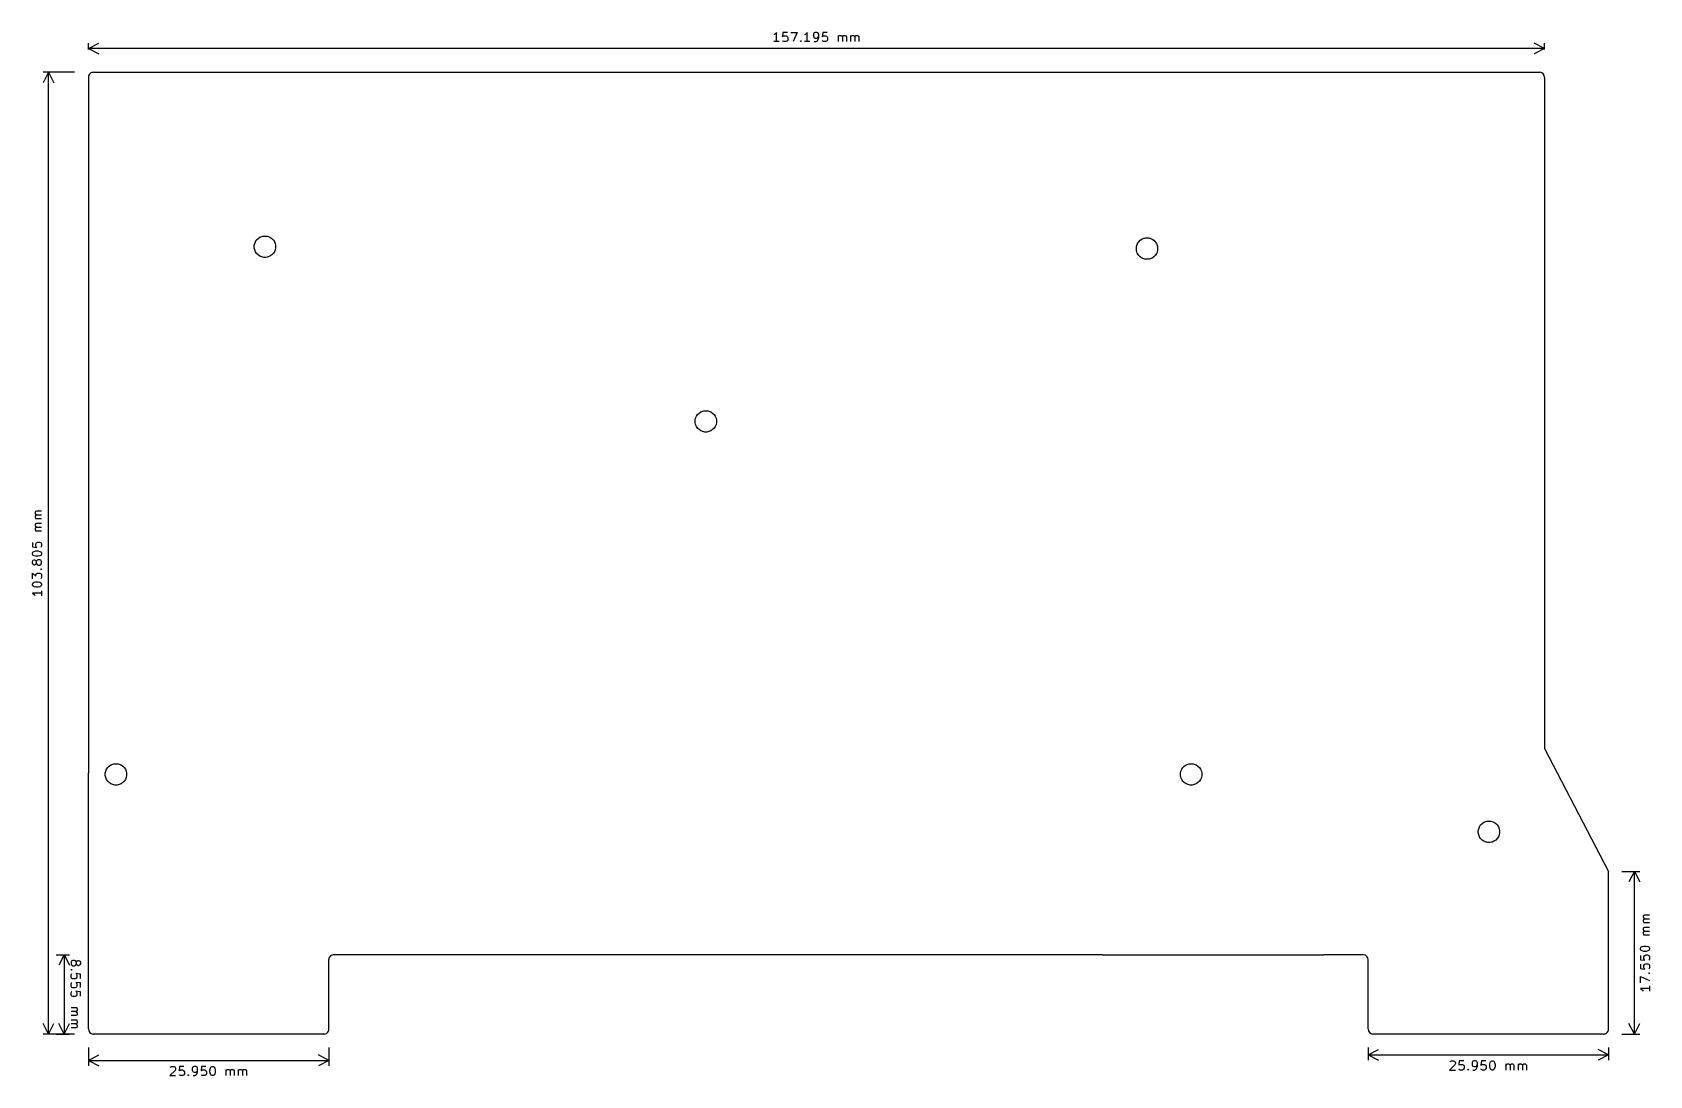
# Model space of a CAD drawing. Extents: x -38 to 136, y -118 to -5.
import ezdxf

# ---------------------------------------------------------------- set-up
doc = ezdxf.new("R2010")
doc.units = 0
doc.layers.add('BLACK', color=7, linetype='CONTINUOUS')

msp = doc.modelspace()

# ---------------------------------------------------------------- linework, layer by layer
at = {"layer": 'BLACK', "linetype": 'CONTINUOUS'}
for p, q in [((-32.19, -7.13), (-32.19, -6.42358)), ((-32.19, -7.01), (-31.0635, -6.42358)), ((41.8837, -5.50048), (41.7885, -5.54809)), ((42.3599, -6.26238), (41.7885, -6.26238)), ((41.9789, -5.40524), (41.8837, -5.50048)), ((42.0742, -5.26238), (41.9789, -5.40524)), ((42.0742, -6.26238), (42.0742, -5.26238)), ((42.7885, -5.26238), (42.7408, -5.73857)), ((42.7408, -5.73857), (42.7885, -5.69095)), ((42.7885, -6.21476), (42.7408, -6.16714)), ((43.2646, -5.26238), (42.7885, -5.26238)), ((42.7885, -5.69095), (42.8837, -5.64333)), ((42.8837, -6.26238), (42.7885, -6.21476)), ((42.8837, -5.64333), (43.1218, -5.64333)), ((43.1218, -6.26238), (42.8837, -6.26238)), ((43.1218, -5.64333), (43.217, -5.69095)), ((43.217, -6.21476), (43.1218, -6.26238)), ((43.217, -5.69095), (43.2646, -5.73857)), ((43.2646, -6.16714), (43.217, -6.21476)), ((43.2646, -5.73857), (43.3123, -5.83381)), ((43.3123, -6.0719), (43.2646, -6.16714)), ((43.3123, -5.83381), (43.3123, -6.0719)), ((43.6456, -5.26238), (44.3123, -5.26238)), ((44.3123, -5.26238), (43.8837, -6.26238)), ((44.6456, -6.21476), (44.6932, -6.16714)), ((44.6932, -6.26238), (44.6456, -6.21476)), ((44.6932, -6.16714), (44.7408, -6.21476)), ((44.6932, -6.16714), (44.6932, -6.26238)), ((44.7408, -6.21476), (44.6932, -6.26238)), ((45.217, -5.50048), (45.1218, -5.54809)), ((45.6932, -6.26238), (45.1218, -6.26238)), ((45.3123, -5.40524), (45.217, -5.50048)), ((45.4075, -5.26238), (45.3123, -5.40524)), ((45.4075, -6.26238), (45.4075, -5.26238)), ((46.1218, -5.35762), (46.0742, -5.45286)), ((46.0742, -5.45286), (46.0742, -5.69095)), ((46.0742, -5.69095), (46.1218, -5.78619)), ((46.1694, -5.31), (46.1218, -5.35762)), ((46.1218, -5.78619), (46.1694, -5.83381)), ((46.2646, -5.26238), (46.1694, -5.31)), ((46.1694, -5.83381), (46.2646, -5.88143)), ((46.1694, -6.26238), (46.3599, -6.26238)), ((46.4551, -5.26238), (46.2646, -5.26238)), ((46.2646, -5.88143), (46.4551, -5.88143)), ((46.3599, -6.26238), (46.4551, -6.21476)), ((46.5504, -5.31), (46.4551, -5.26238)), ((46.4551, -5.88143), (46.5504, -5.83381)), ((46.4551, -6.21476), (46.5027, -6.16714)), ((46.5027, -6.16714), (46.598, -6.02428)), ((46.598, -5.35762), (46.5504, -5.31)), ((46.5504, -5.83381), (46.598, -5.78619)), ((46.6456, -5.45286), (46.598, -5.35762)), ((46.598, -5.78619), (46.6456, -5.69095)), ((46.598, -6.02428), (46.6456, -5.83381)), ((46.6456, -5.83381), (46.6456, -5.45286)), ((47.0742, -5.26238), (47.0265, -5.73857)), ((47.0265, -5.73857), (47.0742, -5.69095)), ((47.0742, -6.21476), (47.0265, -6.16714)), ((47.5504, -5.26238), (47.0742, -5.26238)), ((47.0742, -5.69095), (47.1694, -5.64333)), ((47.1694, -6.26238), (47.0742, -6.21476)), ((47.1694, -5.64333), (47.4075, -5.64333)), ((47.4075, -6.26238), (47.1694, -6.26238)), ((47.4075, -5.64333), (47.5027, -5.69095)), ((47.5027, -6.21476), (47.4075, -6.26238)), ((47.5027, -5.69095), (47.5504, -5.73857)), ((47.5504, -6.16714), (47.5027, -6.21476)), ((47.5504, -5.73857), (47.598, -5.83381)), ((47.598, -6.0719), (47.5504, -6.16714)), ((47.598, -5.83381), (47.598, -6.0719)), ((48.7885, -6.26238), (48.7885, -5.59571)), ((48.7885, -5.69095), (48.8361, -5.64333)), ((48.8361, -5.64333), (48.9313, -5.59571)), ((48.9313, -5.59571), (49.0742, -5.59571)), ((49.0742, -5.59571), (49.1694, -5.64333)), ((49.1694, -5.64333), (49.217, -5.73857)), ((49.217, -5.73857), (49.2646, -5.64333)), ((49.217, -5.73857), (49.217, -6.26238)), ((49.2646, -5.64333), (49.3599, -5.59571)), ((49.3599, -5.59571), (49.5027, -5.59571)), ((49.5027, -5.59571), (49.598, -5.64333)), ((49.598, -5.64333), (49.6456, -5.73857)), ((49.6456, -5.73857), (49.6456, -6.26238)), ((50.1218, -6.26238), (50.1218, -5.59571)), ((50.1218, -5.69095), (50.1694, -5.64333)), ((50.1694, -5.64333), (50.2646, -5.59571)), ((50.2646, -5.59571), (50.4075, -5.59571)), ((50.4075, -5.59571), (50.5027, -5.64333)), ((50.5027, -5.64333), (50.5504, -5.73857)), ((50.5504, -5.73857), (50.598, -5.64333)), ((50.5504, -5.73857), (50.5504, -6.26238)), ((50.598, -5.64333), (50.6932, -5.59571)), ((50.6932, -5.59571), (50.8361, -5.59571)), ((50.8361, -5.59571), (50.9313, -5.64333)), ((50.9313, -5.64333), (50.9789, -5.73857)), ((50.9789, -5.73857), (50.9789, -6.26238)), ((125.005, -7.01), (123.878, -6.42358)), ((125.005, -7.13), (125.005, -6.42358)), ((125.005, -7.01), (-32.19, -7.01)), ((-32.19, -7.01), (-31.0635, -7.59642)), ((125.005, -7.01), (123.878, -7.59642)), ((-33.695, -9.575), (-37.0864, -9.575)), ((-36.5, -9.575), (-37.0864, -10.7015)), ((-36.5, -113.38), (-36.5, -9.575)), ((-36.5, -9.575), (-35.9136, -10.7015)), ((-32.19, -10.07), (-32.19, -85.22)), ((-31.635, -9.575), (124.51, -9.575)), ((125.005, -10.13), (125.005, -82.55)), ((-14.2403, -28.0548), (-14.1623, -27.8663)), ((-14.1623, -27.8663), (-14.1575, -27.8548)), ((-14.1575, -27.8548), (-14.0581, -27.706)), ((-14.0581, -27.706), (-14.0315, -27.6663)), ((-14.0315, -27.6663), (-13.8712, -27.506)), ((-13.8712, -27.506), (-13.6827, -27.38)), ((-13.6827, -27.38), (-13.4732, -27.2932)), ((-13.4732, -27.2932), (-13.362, -27.2711)), ((-13.362, -27.2711), (-13.2509, -27.249)), ((-13.2509, -27.249), (-13.0241, -27.249)), ((-13.0241, -27.249), (-12.913, -27.2711)), ((-12.913, -27.2711), (-12.8018, -27.2932)), ((-12.8018, -27.2932), (-12.5923, -27.38)), ((-12.5923, -27.38), (-12.4038, -27.506)), ((-12.4038, -27.506), (-12.2435, -27.6663)), ((-12.2435, -27.6663), (-12.2169, -27.706)), ((-12.2169, -27.706), (-12.1175, -27.8548)), ((-12.1175, -27.8548), (-12.1127, -27.8663)), ((-12.1127, -27.8663), (-12.0347, -28.0548)), ((81.0675, -28.0548), (81.1935, -27.8663)), ((81.1935, -27.8663), (81.3538, -27.706)), ((81.3538, -27.706), (81.5423, -27.58)), ((81.5423, -27.58), (81.7518, -27.4932)), ((81.7518, -27.4932), (81.863, -27.4711)), ((81.863, -27.4711), (81.9741, -27.449)), ((81.9741, -27.449), (82.2009, -27.449)), ((82.2009, -27.449), (82.312, -27.4711)), ((82.312, -27.4711), (82.4232, -27.4932)), ((82.4232, -27.4932), (82.6327, -27.58)), ((82.6327, -27.58), (82.8212, -27.706)), ((82.8212, -27.706), (82.9815, -27.8663)), ((82.9815, -27.8663), (83.1075, -28.0548)), ((-14.2885, -28.2866), (-14.284, -28.2643)), ((-14.2885, -28.5134), (-14.2885, -28.2866)), ((-14.2443, -28.7357), (-14.2885, -28.5134)), ((-14.284, -28.2643), (-14.2443, -28.0643)), ((-14.2443, -28.0643), (-14.2403, -28.0548)), ((-14.1575, -28.9452), (-14.2443, -28.7357)), ((-14.0315, -29.1337), (-14.1575, -28.9452)), ((-13.8712, -29.294), (-14.0315, -29.1337)), ((-13.6827, -29.42), (-13.8712, -29.294)), ((-13.4732, -29.5068), (-13.6827, -29.42)), ((-13.362, -29.5289), (-13.4732, -29.5068)), ((-13.2509, -29.551), (-13.362, -29.5289)), ((-13.0241, -29.551), (-13.2509, -29.551)), ((-12.913, -29.5289), (-13.0241, -29.551)), ((-12.8018, -29.5068), (-12.913, -29.5289)), ((-12.5923, -29.42), (-12.8018, -29.5068)), ((-12.4038, -29.294), (-12.5923, -29.42)), ((-12.2435, -29.1337), (-12.4038, -29.294)), ((-12.1175, -28.9452), (-12.2435, -29.1337)), ((-12.0307, -28.7357), (-12.1175, -28.9452)), ((-12.0347, -28.0548), (-12.0307, -28.0643)), ((-12.0307, -28.0643), (-11.9909, -28.2643)), ((-11.9865, -28.5134), (-12.0307, -28.7357)), ((-11.9909, -28.2643), (-11.9865, -28.2866)), ((-11.9865, -28.2866), (-11.9865, -28.5134)), ((80.9365, -28.4866), (80.9586, -28.3755)), ((80.9365, -28.7134), (80.9365, -28.4866)), ((80.9586, -28.8245), (80.9365, -28.7134)), ((80.9586, -28.3755), (80.9807, -28.2643)), ((80.9807, -28.9357), (80.9586, -28.8245)), ((80.9807, -28.2643), (81.0675, -28.0548)), ((81.0421, -29.0838), (80.9807, -28.9357)), ((81.0627, -29.1337), (81.0421, -29.0838)), ((81.0675, -29.1452), (81.0627, -29.1337)), ((81.1935, -29.3337), (81.0675, -29.1452)), ((81.3538, -29.494), (81.1935, -29.3337)), ((81.5423, -29.62), (81.3538, -29.494)), ((81.7518, -29.7068), (81.5423, -29.62)), ((82.6327, -29.62), (82.4232, -29.7068)), ((82.8212, -29.494), (82.6327, -29.62)), ((82.9815, -29.3337), (82.8212, -29.494)), ((83.1075, -29.1452), (82.9815, -29.3337)), ((83.1075, -28.0548), (83.1943, -28.2643)), ((83.1123, -29.1337), (83.1075, -29.1452)), ((83.1329, -29.0838), (83.1123, -29.1337)), ((83.1943, -28.9357), (83.1329, -29.0838)), ((83.1943, -28.2643), (83.2164, -28.3755)), ((83.2164, -28.8245), (83.1943, -28.9357)), ((83.2164, -28.3755), (83.2385, -28.4866)), ((83.2385, -28.7134), (83.2164, -28.8245)), ((83.2385, -28.4866), (83.2385, -28.7134)), ((81.863, -29.7289), (81.7518, -29.7068)), ((81.9741, -29.751), (81.863, -29.7289)), ((82.2009, -29.751), (81.9741, -29.751)), ((82.312, -29.7289), (82.2009, -29.751)), ((82.4232, -29.7068), (82.312, -29.7289)), ((33.3115, -47.1366), (33.3557, -46.9143)), ((33.3115, -47.3634), (33.3115, -47.1366)), ((33.3557, -46.9143), (33.4425, -46.7048)), ((33.4425, -46.7048), (33.5685, -46.5163)), ((33.5685, -46.5163), (33.7288, -46.356)), ((33.7288, -46.356), (33.9173, -46.23)), ((33.9173, -46.23), (34.1268, -46.1432)), ((34.1268, -46.1432), (34.238, -46.1211)), ((34.238, -46.1211), (34.3491, -46.099)), ((34.3491, -46.099), (34.5759, -46.099)), ((34.5759, -46.099), (34.687, -46.1211)), ((34.687, -46.1211), (34.7982, -46.1432)), ((34.7982, -46.1432), (35.0077, -46.23)), ((35.0077, -46.23), (35.1962, -46.356)), ((35.1962, -46.356), (35.3565, -46.5163)), ((35.3565, -46.5163), (35.4825, -46.7048)), ((35.4825, -46.7048), (35.5693, -46.9143)), ((35.5693, -46.9143), (35.6135, -47.1366)), ((35.6135, -47.1366), (35.6135, -47.3634)), ((33.3557, -47.5857), (33.3115, -47.3634)), ((33.4425, -47.7952), (33.3557, -47.5857)), ((33.5685, -47.9837), (33.4425, -47.7952)), ((33.7288, -48.144), (33.5685, -47.9837)), ((33.9173, -48.27), (33.7288, -48.144)), ((34.1268, -48.3568), (33.9173, -48.27)), ((34.238, -48.3789), (34.1268, -48.3568)), ((34.3491, -48.401), (34.238, -48.3789)), ((34.5759, -48.401), (34.3491, -48.401)), ((34.687, -48.3789), (34.5759, -48.401)), ((34.7982, -48.3568), (34.687, -48.3789)), ((35.0077, -48.27), (34.7982, -48.3568)), ((35.1962, -48.144), (35.0077, -48.27)), ((35.3565, -47.9837), (35.1962, -48.144)), ((35.4825, -47.7952), (35.3565, -47.9837)), ((35.5693, -47.5857), (35.4825, -47.7952)), ((35.6135, -47.3634), (35.5693, -47.5857)), ((-37.9143, -57.0489), (-37.8667, -56.9537)), ((-37.9143, -57.1918), (-37.9143, -57.0489)), ((-37.8667, -57.287), (-37.9143, -57.1918)), ((-37.9143, -57.4775), (-37.8667, -57.3823)), ((-37.9143, -57.6204), (-37.9143, -57.4775)), ((-37.8667, -56.9537), (-37.7714, -56.9061)), ((-37.7714, -57.3346), (-37.8667, -57.287)), ((-37.8667, -57.3823), (-37.7714, -57.3346)), ((-37.7714, -56.9061), (-37.2476, -56.9061)), ((-37.7714, -57.3346), (-37.2476, -57.3346)), ((-37.8667, -57.7156), (-37.9143, -57.6204)), ((-37.2476, -57.7632), (-37.9143, -57.7632)), ((-37.9143, -58.3823), (-37.8667, -58.287)), ((-37.9143, -58.5251), (-37.9143, -58.3823)), ((-37.8667, -58.6204), (-37.9143, -58.5251)), ((-37.9143, -58.8108), (-37.8667, -58.7156)), ((-37.9143, -58.9537), (-37.9143, -58.8108)), ((-37.8667, -59.0489), (-37.9143, -58.9537)), ((-37.2476, -59.0965), (-37.9143, -59.0965)), ((-37.819, -57.7632), (-37.8667, -57.7156)), ((-37.8667, -58.287), (-37.7714, -58.2394)), ((-37.7714, -58.668), (-37.8667, -58.6204)), ((-37.8667, -58.7156), (-37.7714, -58.668)), ((-37.819, -59.0965), (-37.8667, -59.0489)), ((-37.7714, -58.2394), (-37.2476, -58.2394)), ((-37.7714, -58.668), (-37.2476, -58.668)), ((-38.2476, -60.3346), (-38.2476, -60.8108)), ((-38.2476, -60.8108), (-37.7714, -60.8585)), ((-37.8667, -60.4775), (-37.819, -60.3823)), ((-37.8667, -60.7156), (-37.8667, -60.4775)), ((-37.819, -60.8108), (-37.8667, -60.7156)), ((-37.819, -60.3823), (-37.7714, -60.3346)), ((-37.7714, -60.8585), (-37.819, -60.8108)), ((-37.7714, -60.3346), (-37.6762, -60.287)), ((-37.6762, -60.287), (-37.4381, -60.287)), ((-37.4381, -60.287), (-37.3429, -60.3346)), ((-37.3429, -60.3346), (-37.2952, -60.3823)), ((-37.2952, -60.8108), (-37.3429, -60.8585)), ((-37.2952, -60.3823), (-37.2476, -60.4775)), ((-37.2476, -60.7156), (-37.2952, -60.8108)), ((-37.2476, -60.4775), (-37.2476, -60.7156)), ((-38.2476, -61.4775), (-38.2, -61.3823)), ((-38.2476, -61.5727), (-38.2476, -61.4775)), ((-38.2, -61.668), (-38.2476, -61.5727)), ((-38.2476, -62.3823), (-38.2, -62.287)), ((-38.2476, -62.5727), (-38.2476, -62.3823)), ((-38.2, -62.668), (-38.2476, -62.5727)), ((-38.2, -61.3823), (-38.1524, -61.3346)), ((-38.1524, -61.7156), (-38.2, -61.668)), ((-38.2, -62.287), (-38.1524, -62.2394)), ((-38.1524, -62.7156), (-38.2, -62.668)), ((-38.1524, -61.3346), (-38.0571, -61.287)), ((-38.0571, -61.7632), (-38.1524, -61.7156)), ((-38.1524, -62.2394), (-38.0571, -62.1918)), ((-38.0571, -62.7632), (-38.1524, -62.7156)), ((-38.0571, -61.287), (-37.8667, -61.2394)), ((-37.8667, -61.8108), (-38.0571, -61.7632)), ((-38.0571, -62.1918), (-38.0095, -62.1918)), ((-38.0095, -62.7632), (-38.0571, -62.7632)), ((-38.0095, -62.1918), (-37.9143, -62.2394)), ((-37.9143, -62.7156), (-38.0095, -62.7632)), ((-37.9143, -62.2394), (-37.8667, -62.287)), ((-37.8667, -62.668), (-37.9143, -62.7156)), ((-37.8667, -61.2394), (-37.6286, -61.2394)), ((-37.6286, -61.8108), (-37.8667, -61.8108)), ((-37.8667, -62.287), (-37.819, -62.3823)), ((-37.819, -62.5727), (-37.8667, -62.668)), ((-37.7714, -62.287), (-37.819, -62.3823)), ((-37.819, -62.3823), (-37.819, -62.5727)), ((-37.819, -62.5727), (-37.7714, -62.668)), ((-37.7238, -62.2394), (-37.7714, -62.287)), ((-37.7714, -62.668), (-37.7238, -62.7156)), ((-37.6286, -62.1918), (-37.7238, -62.2394)), ((-37.7238, -62.7156), (-37.6286, -62.7632)), ((-37.6286, -61.2394), (-37.4381, -61.287)), ((-37.4381, -61.7632), (-37.6286, -61.8108)), ((-37.4381, -62.1918), (-37.6286, -62.1918)), ((-37.6286, -62.7632), (-37.4381, -62.7632)), ((-37.4381, -61.287), (-37.3429, -61.3346)), ((-37.3429, -61.7156), (-37.4381, -61.7632)), ((-37.3429, -62.2394), (-37.4381, -62.1918)), ((-37.4381, -62.7632), (-37.3429, -62.7156)), ((-37.3429, -61.3346), (-37.2952, -61.3823)), ((-37.2952, -61.668), (-37.3429, -61.7156)), ((-37.2952, -62.287), (-37.3429, -62.2394)), ((-37.3429, -62.7156), (-37.2952, -62.668)), ((-37.2952, -61.3823), (-37.2476, -61.4775)), ((-37.2476, -61.5727), (-37.2952, -61.668)), ((-37.2476, -62.3823), (-37.2952, -62.287)), ((-37.2952, -62.668), (-37.2476, -62.5727)), ((-37.2476, -61.4775), (-37.2476, -61.5727)), ((-37.2476, -62.5727), (-37.2476, -62.3823)), ((-38.2476, -64.2394), (-38.2476, -63.6204)), ((-38.2476, -63.6204), (-37.8667, -63.9537)), ((-38.0571, -64.6204), (-37.8667, -64.5727)), ((-37.8667, -63.8108), (-37.819, -63.7156)), ((-37.8667, -63.9537), (-37.8667, -63.8108)), ((-37.8667, -64.5727), (-37.6286, -64.5727)), ((-37.819, -63.7156), (-37.7714, -63.668)), ((-37.7714, -63.668), (-37.6762, -63.6204)), ((-37.6762, -63.6204), (-37.4381, -63.6204)), ((-37.6286, -64.5727), (-37.4381, -64.6204)), ((-37.4381, -63.6204), (-37.3429, -63.668)), ((-37.3429, -63.1918), (-37.2952, -63.1442)), ((-37.2952, -63.2394), (-37.3429, -63.1918)), ((-37.3429, -63.1918), (-37.2476, -63.1918)), ((-37.3429, -63.668), (-37.2952, -63.7156)), ((-37.2952, -64.1918), (-37.3429, -64.2394)), ((-37.2952, -63.1442), (-37.2476, -63.1918)), ((-37.2476, -63.1918), (-37.2952, -63.2394)), ((-37.2952, -63.7156), (-37.2476, -63.8108)), ((-37.2476, -64.0965), (-37.2952, -64.1918)), ((-37.2476, -63.8108), (-37.2476, -64.0965)), ((-38.2476, -64.8108), (-38.2, -64.7156)), ((-38.2476, -64.9061), (-38.2476, -64.8108)), ((-38.2, -65.0013), (-38.2476, -64.9061)), ((-37.2476, -65.8108), (-38.2476, -65.8108)), ((-38.2476, -65.8108), (-38.1048, -65.9061)), ((-38.2, -64.7156), (-38.1524, -64.668)), ((-38.1524, -65.0489), (-38.2, -65.0013)), ((-38.1524, -64.668), (-38.0571, -64.6204)), ((-38.0571, -65.0965), (-38.1524, -65.0489)), ((-38.1048, -65.9061), (-38.0095, -66.0013)), ((-37.8667, -65.1442), (-38.0571, -65.0965)), ((-38.0095, -66.0013), (-37.9619, -66.0965)), ((-37.6286, -65.1442), (-37.8667, -65.1442)), ((-37.4381, -65.0965), (-37.6286, -65.1442)), ((-37.4381, -64.6204), (-37.3429, -64.668)), ((-37.3429, -65.0489), (-37.4381, -65.0965)), ((-37.3429, -64.668), (-37.2952, -64.7156)), ((-37.2952, -65.0013), (-37.3429, -65.0489)), ((-37.2952, -64.7156), (-37.2476, -64.8108)), ((-37.2476, -64.9061), (-37.2952, -65.0013)), ((-37.2476, -64.8108), (-37.2476, -64.9061)), ((-37.2476, -65.5251), (-37.2476, -66.0965)), ((125.005, -82.55), (131.92, -95.83)), ((-32.19, -112.825), (-32.19, -85.22)), ((-30.371, -85.2366), (-30.3268, -85.0143)), ((-30.371, -85.4634), (-30.371, -85.2366)), ((-30.3268, -85.6857), (-30.371, -85.4634)), ((-30.3268, -85.0143), (-30.24, -84.8048)), ((-30.24, -84.8048), (-30.114, -84.6163)), ((-30.114, -84.6163), (-29.9537, -84.456)), ((-29.9537, -84.456), (-29.7652, -84.33)), ((-29.7652, -84.33), (-29.5557, -84.2432)), ((-29.5557, -84.2432), (-29.4445, -84.2211)), ((-29.4445, -84.2211), (-29.3334, -84.199)), ((-29.3334, -84.199), (-29.1066, -84.199)), ((-29.1066, -84.199), (-28.9955, -84.2211)), ((-28.9955, -84.2211), (-28.8843, -84.2432)), ((-28.8843, -84.2432), (-28.6748, -84.33)), ((-28.6748, -84.33), (-28.4863, -84.456)), ((-28.4863, -84.456), (-28.326, -84.6163)), ((-28.326, -84.6163), (-28.2, -84.8048)), ((-28.2, -84.8048), (-28.1132, -85.0143)), ((-28.1132, -85.0143), (-28.069, -85.2366)), ((-28.069, -85.4634), (-28.1132, -85.6857)), ((-28.069, -85.2366), (-28.069, -85.4634)), ((85.699, -85.2366), (85.7432, -85.0143)), ((85.699, -85.4634), (85.699, -85.2366)), ((85.7432, -85.6857), (85.699, -85.4634)), ((85.7432, -85.0143), (85.83, -84.8048)), ((85.83, -84.8048), (85.956, -84.6163)), ((85.956, -84.6163), (86.1163, -84.456)), ((86.1163, -84.456), (86.3048, -84.33)), ((86.3048, -84.33), (86.5143, -84.2432)), ((86.5143, -84.2432), (86.6255, -84.2211)), ((86.6255, -84.2211), (86.7366, -84.199)), ((86.7366, -84.199), (86.9634, -84.199)), ((86.9634, -84.199), (87.0745, -84.2211)), ((87.0745, -84.2211), (87.1857, -84.2432)), ((87.1857, -84.2432), (87.3952, -84.33)), ((87.3952, -84.33), (87.5837, -84.456)), ((87.5837, -84.456), (87.744, -84.6163)), ((87.744, -84.6163), (87.87, -84.8048)), ((87.87, -84.8048), (87.9568, -85.0143)), ((87.9568, -85.0143), (88.001, -85.2366)), ((88.001, -85.4634), (87.9568, -85.6857)), ((88.001, -85.2366), (88.001, -85.4634)), ((-30.24, -85.8952), (-30.3268, -85.6857)), ((-30.114, -86.0837), (-30.24, -85.8952)), ((-29.9537, -86.244), (-30.114, -86.0837)), ((-29.7652, -86.37), (-29.9537, -86.244)), ((-29.5557, -86.4568), (-29.7652, -86.37)), ((-29.4445, -86.4789), (-29.5557, -86.4568)), ((-29.3334, -86.501), (-29.4445, -86.4789)), ((-29.1066, -86.501), (-29.3334, -86.501)), ((-28.9955, -86.4789), (-29.1066, -86.501)), ((-28.8843, -86.4568), (-28.9955, -86.4789)), ((-28.6748, -86.37), (-28.8843, -86.4568)), ((-28.4863, -86.244), (-28.6748, -86.37)), ((-28.326, -86.0837), (-28.4863, -86.244)), ((-28.2, -85.8952), (-28.326, -86.0837)), ((-28.1132, -85.6857), (-28.2, -85.8952)), ((85.83, -85.8952), (85.7432, -85.6857)), ((85.956, -86.0837), (85.83, -85.8952)), ((86.1163, -86.244), (85.956, -86.0837)), ((86.3048, -86.37), (86.1163, -86.244)), ((86.5143, -86.4568), (86.3048, -86.37)), ((86.6255, -86.4789), (86.5143, -86.4568)), ((86.7366, -86.501), (86.6255, -86.4789)), ((86.9634, -86.501), (86.7366, -86.501)), ((87.0745, -86.4789), (86.9634, -86.501)), ((87.1857, -86.4568), (87.0745, -86.4789)), ((87.3952, -86.37), (87.1857, -86.4568)), ((87.5837, -86.244), (87.3952, -86.37)), ((87.744, -86.0837), (87.5837, -86.244)), ((87.87, -85.8952), (87.744, -86.0837)), ((87.9568, -85.6857), (87.87, -85.8952)), ((118.106, -90.8163), (118.266, -90.656)), ((118.266, -90.656), (118.455, -90.53)), ((118.455, -90.53), (118.664, -90.4432)), ((118.664, -90.4432), (118.775, -90.4211)), ((118.775, -90.4211), (118.887, -90.399)), ((118.887, -90.399), (119.113, -90.399)), ((119.113, -90.399), (119.225, -90.4211)), ((119.225, -90.4211), (119.336, -90.4432)), ((119.336, -90.4432), (119.545, -90.53)), ((119.545, -90.53), (119.734, -90.656)), ((119.734, -90.656), (119.894, -90.8163)), ((117.849, -91.4366), (117.893, -91.2143)), ((117.849, -91.6634), (117.849, -91.4366)), ((117.893, -91.8857), (117.849, -91.6634)), ((117.893, -91.2143), (117.98, -91.0048)), ((117.98, -92.0952), (117.893, -91.8857)), ((117.98, -91.0048), (118.106, -90.8163)), ((118.106, -92.2837), (117.98, -92.0952)), ((118.266, -92.444), (118.106, -92.2837)), ((118.455, -92.57), (118.266, -92.444)), ((119.734, -92.444), (119.545, -92.57)), ((119.894, -92.2837), (119.734, -92.444)), ((119.894, -90.8163), (120.02, -91.0048)), ((120.02, -92.0952), (119.894, -92.2837)), ((120.02, -91.0048), (120.107, -91.2143)), ((120.107, -91.8857), (120.02, -92.0952)), ((120.107, -91.2143), (120.151, -91.4366)), ((120.151, -91.6634), (120.107, -91.8857)), ((120.151, -91.4366), (120.151, -91.6634)), ((118.664, -92.6568), (118.455, -92.57)), ((118.775, -92.6789), (118.664, -92.6568)), ((118.887, -92.701), (118.775, -92.6789)), ((119.113, -92.701), (118.887, -92.701)), ((119.225, -92.6789), (119.113, -92.701)), ((119.336, -92.6568), (119.225, -92.6789)), ((119.545, -92.57), (119.336, -92.6568)), ((131.92, -112.885), (131.92, -95.83)), ((133.365, -95.83), (135.286, -95.83)), ((134.7, -95.83), (134.114, -96.9565)), ((134.7, -113.38), (134.7, -95.83)), ((134.7, -95.83), (135.286, -96.9565)), ((135.686, -100.653), (135.733, -100.557)), ((135.686, -100.795), (135.686, -100.653)), ((135.733, -100.891), (135.686, -100.795)), ((135.686, -101.081), (135.733, -100.986)), ((135.686, -101.224), (135.686, -101.081)), ((135.733, -101.319), (135.686, -101.224)), ((135.733, -100.557), (135.829, -100.51)), ((135.829, -100.938), (135.733, -100.891)), ((135.733, -100.986), (135.829, -100.938)), ((135.829, -100.51), (136.352, -100.51)), ((135.829, -100.938), (136.352, -100.938)), ((136.352, -101.367), (135.686, -101.367)), ((135.686, -101.986), (135.733, -101.891)), ((135.686, -102.129), (135.686, -101.986)), ((135.733, -102.224), (135.686, -102.129)), ((135.686, -102.415), (135.733, -102.319)), ((135.686, -102.557), (135.686, -102.415)), ((135.733, -102.653), (135.686, -102.557)), ((136.352, -102.7), (135.686, -102.7)), ((135.781, -101.367), (135.733, -101.319)), ((135.733, -101.891), (135.829, -101.843)), ((135.829, -102.272), (135.733, -102.224)), ((135.733, -102.319), (135.829, -102.272)), ((135.781, -102.7), (135.733, -102.653)), ((135.829, -101.843), (136.352, -101.843)), ((135.829, -102.272), (136.352, -102.272)), ((135.352, -104.129), (135.4, -104.034)), ((135.352, -104.224), (135.352, -104.129)), ((135.4, -104.319), (135.352, -104.224)), ((135.4, -104.034), (135.448, -103.986)), ((135.448, -104.367), (135.4, -104.319)), ((135.448, -103.986), (135.543, -103.938)), ((135.543, -104.415), (135.448, -104.367)), ((135.543, -103.938), (135.733, -103.891)), ((135.733, -104.462), (135.543, -104.415)), ((135.733, -103.891), (135.971, -103.891)), ((135.971, -104.462), (135.733, -104.462)), ((135.971, -103.891), (136.162, -103.938)), ((136.162, -104.415), (135.971, -104.462)), ((136.162, -103.938), (136.257, -103.986)), ((136.257, -104.367), (136.162, -104.415)), ((136.257, -103.986), (136.305, -104.034)), ((136.305, -104.319), (136.257, -104.367)), ((136.305, -104.034), (136.352, -104.129)), ((136.352, -104.224), (136.305, -104.319)), ((136.352, -104.129), (136.352, -104.224)), ((-35.675, -104.825), (-34.2236, -104.825)), ((-34.81, -104.825), (-35.3964, -105.952)), ((-34.81, -104.825), (-34.81, -113.38)), ((-34.81, -104.825), (-34.2236, -105.952)), ((-34.0148, -105.531), (-34.0624, -105.626)), ((-34.0624, -105.626), (-34.0624, -105.817)), ((-34.0624, -105.817), (-34.0148, -105.912)), ((-34.0624, -106.436), (-34.0148, -106.388)), ((-34.0148, -106.483), (-34.0624, -106.436)), ((-33.9671, -106.436), (-34.0624, -106.436)), ((-33.9671, -105.483), (-34.0148, -105.531)), ((-34.0148, -105.912), (-33.9671, -105.96)), ((-34.0148, -106.388), (-33.9671, -106.436)), ((-33.9671, -106.436), (-34.0148, -106.483)), ((-33.8719, -105.436), (-33.9671, -105.483)), ((-33.9671, -105.96), (-33.8719, -106.007)), ((-33.6814, -105.436), (-33.8719, -105.436)), ((-33.8719, -106.007), (-33.6814, -106.007)), ((-33.5862, -105.483), (-33.6814, -105.436)), ((-33.6814, -106.007), (-33.5862, -105.96)), ((-33.5386, -105.531), (-33.5862, -105.483)), ((-33.5862, -105.96), (-33.5386, -105.912)), ((-33.491, -105.626), (-33.5386, -105.531)), ((-33.5386, -105.912), (-33.491, -105.817)), ((-33.491, -105.626), (-33.4433, -105.531)), ((-33.491, -105.817), (-33.491, -105.626)), ((-33.4433, -105.912), (-33.491, -105.817)), ((-33.4433, -105.531), (-33.3957, -105.483)), ((-33.3957, -105.96), (-33.4433, -105.912)), ((-33.3957, -105.483), (-33.3005, -105.436)), ((-33.3005, -106.007), (-33.3957, -105.96)), ((-33.3005, -105.436), (-33.2529, -105.436)), ((-33.2529, -106.007), (-33.3005, -106.007)), ((-33.2529, -105.436), (-33.1576, -105.483)), ((-33.1576, -105.96), (-33.2529, -106.007)), ((-33.1576, -105.483), (-33.11, -105.531)), ((-33.11, -105.912), (-33.1576, -105.96)), ((-33.11, -105.531), (-33.0624, -105.626)), ((-33.0624, -105.817), (-33.11, -105.912)), ((-33.0624, -105.626), (-33.0624, -105.817)), ((-6.24, -112.885), (-6.24, -105.32)), ((77.2575, -104.825), (-5.6797, -104.825)), ((77.2575, -104.825), (101.162, -104.825)), ((105.475, -104.825), (101.162, -104.825)), ((105.97, -112.825), (105.97, -105.38)), ((135.352, -104.891), (135.352, -105.367)), ((135.352, -105.367), (135.829, -105.415)), ((135.352, -105.843), (135.352, -106.319)), ((135.352, -106.319), (135.829, -106.367)), ((135.733, -105.034), (135.781, -104.938)), ((135.733, -105.272), (135.733, -105.034)), ((135.781, -105.367), (135.733, -105.272)), ((135.733, -105.986), (135.781, -105.891)), ((135.733, -106.224), (135.733, -105.986)), ((135.781, -106.319), (135.733, -106.224)), ((135.781, -104.938), (135.829, -104.891)), ((135.829, -105.415), (135.781, -105.367)), ((135.781, -105.891), (135.829, -105.843)), ((135.829, -106.367), (135.781, -106.319)), ((135.829, -104.891), (135.924, -104.843)), ((135.829, -105.843), (135.924, -105.795)), ((135.924, -104.843), (136.162, -104.843)), ((135.924, -105.795), (136.162, -105.795)), ((136.162, -104.843), (136.257, -104.891)), ((136.162, -105.795), (136.257, -105.843)), ((136.257, -104.891), (136.305, -104.938)), ((136.305, -105.367), (136.257, -105.415)), ((136.257, -105.843), (136.305, -105.891)), ((136.305, -106.319), (136.257, -106.367)), ((136.305, -104.938), (136.352, -105.034)), ((136.352, -105.272), (136.305, -105.367)), ((136.305, -105.891), (136.352, -105.986)), ((136.352, -106.224), (136.305, -106.319)), ((136.352, -105.034), (136.352, -105.272)), ((136.352, -105.986), (136.352, -106.224)), ((-34.0624, -107.007), (-34.0148, -106.912)), ((-34.0624, -107.245), (-34.0624, -107.007)), ((-34.0148, -107.341), (-34.0624, -107.245)), ((-34.0624, -107.96), (-34.0148, -107.864)), ((-34.0624, -108.198), (-34.0624, -107.96)), ((-34.0148, -108.293), (-34.0624, -108.198)), ((-34.0148, -106.912), (-33.9671, -106.864)), ((-33.9671, -107.388), (-34.0148, -107.341)), ((-34.0148, -107.864), (-33.9671, -107.817)), ((-33.8719, -107.436), (-33.9671, -107.388)), ((-33.6338, -107.436), (-33.8719, -107.436)), ((-33.5386, -107.388), (-33.6338, -107.436)), ((-33.0624, -106.912), (-33.5386, -106.864)), ((-33.5386, -106.864), (-33.491, -106.912)), ((-33.491, -107.341), (-33.5386, -107.388)), ((-33.0624, -107.864), (-33.5386, -107.817)), ((-33.5386, -107.817), (-33.491, -107.864)), ((-33.491, -106.912), (-33.4433, -107.007)), ((-33.4433, -107.245), (-33.491, -107.341)), ((-33.491, -107.864), (-33.4433, -107.96)), ((-33.4433, -108.198), (-33.491, -108.293)), ((-33.4433, -107.007), (-33.4433, -107.245)), ((-33.4433, -107.96), (-33.4433, -108.198)), ((-33.0624, -107.388), (-33.0624, -106.912)), ((-33.0624, -108.341), (-33.0624, -107.864)), ((135.352, -107.843), (135.352, -107.176)), ((135.352, -107.176), (136.352, -107.605)), ((136.257, -106.795), (136.305, -106.748)), ((136.305, -106.843), (136.257, -106.795)), ((136.257, -106.795), (136.352, -106.795)), ((136.305, -106.748), (136.352, -106.795)), ((136.352, -106.795), (136.305, -106.843)), ((136.352, -108.176), (136.352, -108.748)), ((-34.0624, -108.912), (-34.0148, -108.817)), ((-34.0624, -109.15), (-34.0624, -108.912)), ((-34.0148, -109.245), (-34.0624, -109.15)), ((-33.9671, -108.341), (-34.0148, -108.293)), ((-34.0148, -108.817), (-33.9671, -108.769)), ((-33.9671, -109.293), (-34.0148, -109.245)), ((-33.8719, -108.388), (-33.9671, -108.341)), ((-33.8719, -109.341), (-33.9671, -109.293)), ((-33.6338, -108.388), (-33.8719, -108.388)), ((-33.6338, -109.341), (-33.8719, -109.341)), ((-33.5386, -108.341), (-33.6338, -108.388)), ((-33.5386, -109.293), (-33.6338, -109.341)), ((-33.491, -108.293), (-33.5386, -108.341)), ((-33.0624, -108.817), (-33.5386, -108.769)), ((-33.5386, -108.769), (-33.491, -108.817)), ((-33.491, -109.245), (-33.5386, -109.293)), ((-33.491, -108.817), (-33.4433, -108.912)), ((-33.4433, -109.15), (-33.491, -109.245)), ((-33.4433, -108.912), (-33.4433, -109.15)), ((-33.0624, -109.293), (-33.0624, -108.817)), ((136.352, -108.462), (135.352, -108.462)), ((135.352, -108.462), (135.495, -108.557)), ((135.495, -108.557), (135.59, -108.653)), ((135.59, -108.653), (135.638, -108.748)), ((-34.0624, -110.531), (-33.3957, -110.531)), ((-33.5386, -110.96), (-34.0624, -110.96)), ((-33.5386, -111.388), (-34.0624, -111.388)), ((-33.4433, -110.912), (-33.5386, -110.96)), ((-33.5386, -110.96), (-33.4433, -111.007)), ((-33.4433, -111.341), (-33.5386, -111.388)), ((-33.491, -110.531), (-33.4433, -110.579)), ((-33.4433, -110.579), (-33.3957, -110.674)), ((-33.3957, -110.817), (-33.4433, -110.912)), ((-33.4433, -111.007), (-33.3957, -111.102)), ((-33.3957, -111.245), (-33.4433, -111.341)), ((-33.3957, -110.674), (-33.3957, -110.817)), ((-33.3957, -111.102), (-33.3957, -111.245)), ((-36.5, -113.38), (-37.0864, -112.253)), ((-33.695, -113.38), (-37.0864, -113.38)), ((-36.5, -113.38), (-35.9136, -112.253)), ((-35.675, -113.38), (-34.2236, -113.38)), ((-34.81, -113.38), (-35.3964, -112.253)), ((-34.81, -113.38), (-34.2236, -112.253)), ((-34.0624, -111.864), (-33.3957, -111.864)), ((-33.5386, -112.293), (-34.0624, -112.293)), ((-33.5386, -112.722), (-34.0624, -112.722)), ((-33.4433, -112.245), (-33.5386, -112.293)), ((-33.5386, -112.293), (-33.4433, -112.341)), ((-33.4433, -112.674), (-33.5386, -112.722)), ((-33.491, -111.864), (-33.4433, -111.912)), ((-33.4433, -111.912), (-33.3957, -112.007)), ((-33.3957, -112.15), (-33.4433, -112.245)), ((-33.4433, -112.341), (-33.3957, -112.436)), ((-33.3957, -112.579), (-33.4433, -112.674)), ((-33.3957, -112.007), (-33.3957, -112.15)), ((-33.3957, -112.436), (-33.3957, -112.579)), ((-6.795, -113.38), (-31.695, -113.38)), ((131.365, -113.38), (106.465, -113.38)), ((133.365, -113.38), (135.286, -113.38)), ((134.7, -113.38), (134.114, -112.253)), ((134.7, -113.38), (135.286, -112.253)), ((-32.19, -114.825), (-32.19, -116.806)), ((-6.24, -114.825), (-6.24, -116.806)), ((105.97, -114.825), (105.97, -116.206)), ((105.97, -115.62), (107.097, -115.034)), ((131.92, -115.62), (130.793, -115.034)), ((131.92, -114.825), (131.92, -116.206)), ((-32.19, -116.22), (-31.0635, -115.634)), ((-32.19, -116.22), (-6.24, -116.22)), ((-32.19, -116.22), (-31.0635, -116.806)), ((-23.3579, -116.968), (-23.3102, -116.92)), ((-23.3102, -116.92), (-23.215, -116.872)), ((-23.215, -116.872), (-22.9769, -116.872)), ((-22.9769, -116.872), (-22.8817, -116.92)), ((-22.8817, -116.92), (-22.834, -116.968)), ((-22.834, -116.968), (-22.7864, -117.063)), ((-22.3579, -116.872), (-22.4055, -117.349)), ((-21.8817, -116.872), (-22.3579, -116.872)), ((-20.9293, -116.968), (-20.9769, -117.063)), ((-20.8817, -116.92), (-20.9293, -116.968)), ((-20.7864, -116.872), (-20.8817, -116.92)), ((-20.596, -116.872), (-20.7864, -116.872)), ((-20.5007, -116.92), (-20.596, -116.872)), ((-20.4531, -116.968), (-20.5007, -116.92)), ((-20.4055, -117.063), (-20.4531, -116.968)), ((-19.9769, -116.872), (-20.0245, -117.349)), ((-19.5007, -116.872), (-19.9769, -116.872)), ((-19.0245, -117.063), (-18.9769, -116.968)), ((-18.9769, -116.968), (-18.9293, -116.92)), ((-18.9293, -116.92), (-18.834, -116.872)), ((-18.834, -116.872), (-18.7388, -116.872)), ((-18.7388, -116.872), (-18.6436, -116.92)), ((-18.6436, -116.92), (-18.596, -116.968)), ((-18.596, -116.968), (-18.5483, -117.063)), ((-6.24, -116.22), (-7.3665, -115.634)), ((-6.24, -116.22), (-7.3665, -116.806)), ((105.97, -115.62), (131.92, -115.62)), ((105.97, -115.62), (107.097, -116.206)), ((115.326, -116.701), (114.755, -117.272)), ((114.802, -116.368), (114.85, -116.32)), ((114.85, -116.32), (114.945, -116.272)), ((114.945, -116.272), (115.183, -116.272)), ((115.183, -116.272), (115.278, -116.32)), ((115.278, -116.32), (115.326, -116.368)), ((115.326, -116.368), (115.374, -116.463)), ((115.374, -116.558), (115.326, -116.701)), ((115.374, -116.463), (115.374, -116.558)), ((115.802, -116.272), (115.755, -116.749)), ((115.755, -116.749), (115.802, -116.701)), ((116.278, -116.272), (115.802, -116.272)), ((115.802, -116.701), (115.897, -116.653)), ((115.897, -116.653), (116.135, -116.653)), ((116.135, -116.653), (116.231, -116.701)), ((116.231, -116.701), (116.278, -116.749)), ((116.278, -116.749), (116.326, -116.844)), ((116.326, -116.844), (116.326, -117.082)), ((117.231, -116.368), (117.183, -116.463)), ((117.183, -116.463), (117.183, -116.701)), ((117.183, -116.701), (117.231, -116.796)), ((117.278, -116.32), (117.231, -116.368)), ((117.231, -116.796), (117.278, -116.844)), ((117.374, -116.272), (117.278, -116.32)), ((117.278, -116.844), (117.374, -116.891)), ((117.564, -116.272), (117.374, -116.272)), ((117.374, -116.891), (117.564, -116.891)), ((117.659, -116.32), (117.564, -116.272)), ((117.564, -116.891), (117.659, -116.844)), ((117.707, -116.368), (117.659, -116.32)), ((117.659, -116.844), (117.707, -116.796)), ((117.755, -116.463), (117.707, -116.368)), ((117.707, -116.796), (117.755, -116.701)), ((117.707, -117.034), (117.755, -116.844)), ((117.755, -116.844), (117.755, -116.463)), ((118.183, -116.272), (118.135, -116.749)), ((118.135, -116.749), (118.183, -116.701)), ((118.659, -116.272), (118.183, -116.272)), ((118.183, -116.701), (118.278, -116.653)), ((118.278, -116.653), (118.516, -116.653)), ((118.516, -116.653), (118.612, -116.701)), ((118.612, -116.701), (118.659, -116.749)), ((118.659, -116.749), (118.707, -116.844)), ((118.707, -116.844), (118.707, -117.082)), ((119.088, -116.653), (119.135, -116.463)), ((119.088, -116.891), (119.088, -116.653)), ((119.135, -117.082), (119.088, -116.891)), ((119.135, -116.463), (119.183, -116.368)), ((119.183, -116.368), (119.231, -116.32)), ((119.231, -116.32), (119.326, -116.272)), ((119.326, -116.272), (119.421, -116.272)), ((119.421, -116.272), (119.516, -116.32)), ((119.516, -116.32), (119.564, -116.368)), ((119.564, -116.368), (119.612, -116.463)), ((119.612, -116.463), (119.659, -116.653)), ((119.659, -116.891), (119.612, -117.082)), ((119.659, -116.653), (119.659, -116.891)), ((120.85, -117.272), (120.85, -116.606)), ((120.85, -116.701), (120.897, -116.653)), ((120.897, -116.653), (120.993, -116.606)), ((120.993, -116.606), (121.135, -116.606)), ((121.135, -116.606), (121.231, -116.653)), ((121.231, -116.653), (121.278, -116.749)), ((121.278, -116.749), (121.326, -116.653)), ((121.278, -116.749), (121.278, -117.272)), ((121.326, -116.653), (121.421, -116.606)), ((121.421, -116.606), (121.564, -116.606)), ((121.564, -116.606), (121.659, -116.653)), ((121.659, -116.653), (121.707, -116.749)), ((121.707, -116.749), (121.707, -117.272)), ((122.183, -117.272), (122.183, -116.606)), ((122.183, -116.701), (122.231, -116.653)), ((122.231, -116.653), (122.326, -116.606)), ((122.326, -116.606), (122.469, -116.606)), ((122.469, -116.606), (122.564, -116.653)), ((122.564, -116.653), (122.612, -116.749)), ((122.612, -116.749), (122.659, -116.653)), ((122.612, -116.749), (122.612, -117.272)), ((122.659, -116.653), (122.755, -116.606)), ((122.755, -116.606), (122.897, -116.606)), ((122.897, -116.606), (122.993, -116.653)), ((122.993, -116.653), (123.04, -116.749)), ((123.04, -116.749), (123.04, -117.272)), ((131.92, -115.62), (130.793, -116.206)), ((-22.834, -117.301), (-23.4055, -117.872)), ((-23.4055, -117.872), (-22.7864, -117.872)), ((-22.7864, -117.158), (-22.834, -117.301)), ((-22.7864, -117.063), (-22.7864, -117.158)), ((-22.4055, -117.349), (-22.3579, -117.301)), ((-22.3579, -117.825), (-22.4055, -117.777)), ((-22.3579, -117.301), (-22.2626, -117.253)), ((-22.2626, -117.872), (-22.3579, -117.825)), ((-22.2626, -117.253), (-22.0245, -117.253)), ((-22.0245, -117.872), (-22.2626, -117.872)), ((-22.0245, -117.253), (-21.9293, -117.301)), ((-21.9293, -117.825), (-22.0245, -117.872)), ((-21.9293, -117.301), (-21.8817, -117.349)), ((-21.8817, -117.777), (-21.9293, -117.825)), ((-21.8817, -117.349), (-21.834, -117.444)), ((-21.834, -117.682), (-21.8817, -117.777)), ((-21.834, -117.444), (-21.834, -117.682)), ((-21.4531, -117.825), (-21.4055, -117.777)), ((-21.4055, -117.872), (-21.4531, -117.825)), ((-21.4055, -117.777), (-21.3579, -117.825)), ((-21.4055, -117.777), (-21.4055, -117.872)), ((-21.3579, -117.825), (-21.4055, -117.872)), ((-20.9769, -117.063), (-20.9769, -117.301)), ((-20.9769, -117.301), (-20.9293, -117.396)), ((-20.9293, -117.396), (-20.8817, -117.444)), ((-20.8817, -117.444), (-20.7864, -117.491)), ((-20.8817, -117.872), (-20.6912, -117.872)), ((-20.7864, -117.491), (-20.596, -117.491)), ((-20.6912, -117.872), (-20.596, -117.825)), ((-20.596, -117.491), (-20.5007, -117.444)), ((-20.596, -117.825), (-20.5483, -117.777)), ((-20.5483, -117.777), (-20.4531, -117.634)), ((-20.5007, -117.444), (-20.4531, -117.396)), ((-20.4531, -117.396), (-20.4055, -117.301)), ((-20.4531, -117.634), (-20.4055, -117.444)), ((-20.4055, -117.444), (-20.4055, -117.063)), ((-20.0245, -117.349), (-19.9769, -117.301)), ((-19.9769, -117.825), (-20.0245, -117.777)), ((-19.9769, -117.301), (-19.8817, -117.253)), ((-19.8817, -117.872), (-19.9769, -117.825)), ((-19.8817, -117.253), (-19.6436, -117.253)), ((-19.6436, -117.872), (-19.8817, -117.872)), ((-19.6436, -117.253), (-19.5483, -117.301)), ((-19.5483, -117.825), (-19.6436, -117.872)), ((-19.5483, -117.301), (-19.5007, -117.349)), ((-19.5007, -117.777), (-19.5483, -117.825)), ((-19.5007, -117.349), (-19.4531, -117.444)), ((-19.4531, -117.682), (-19.5007, -117.777)), ((-19.4531, -117.444), (-19.4531, -117.682)), ((-19.0721, -117.253), (-19.0245, -117.063)), ((-19.0721, -117.491), (-19.0721, -117.253)), ((-19.0245, -117.682), (-19.0721, -117.491)), ((-18.9769, -117.777), (-19.0245, -117.682)), ((-18.9293, -117.825), (-18.9769, -117.777)), ((-18.834, -117.872), (-18.9293, -117.825)), ((-18.7388, -117.872), (-18.834, -117.872)), ((-18.6436, -117.825), (-18.7388, -117.872)), ((-18.596, -117.777), (-18.6436, -117.825)), ((-18.5483, -117.682), (-18.596, -117.777)), ((-18.5483, -117.063), (-18.5007, -117.253)), ((-18.5007, -117.491), (-18.5483, -117.682)), ((-18.5007, -117.253), (-18.5007, -117.491)), ((-17.3102, -117.872), (-17.3102, -117.206)), ((-17.3102, -117.301), (-17.2626, -117.253)), ((-17.2626, -117.253), (-17.1674, -117.206)), ((-17.1674, -117.206), (-17.0245, -117.206)), ((-17.0245, -117.206), (-16.9293, -117.253)), ((-16.9293, -117.253), (-16.8817, -117.349)), ((-16.8817, -117.349), (-16.834, -117.253)), ((-16.8817, -117.349), (-16.8817, -117.872)), ((-16.834, -117.253), (-16.7388, -117.206)), ((-16.7388, -117.206), (-16.596, -117.206)), ((-16.596, -117.206), (-16.5007, -117.253)), ((-16.5007, -117.253), (-16.4531, -117.349)), ((-16.4531, -117.349), (-16.4531, -117.872)), ((-15.9769, -117.872), (-15.9769, -117.206)), ((-15.9769, -117.301), (-15.9293, -117.253)), ((-15.9293, -117.253), (-15.834, -117.206)), ((-15.834, -117.206), (-15.6912, -117.206)), ((-15.6912, -117.206), (-15.596, -117.253)), ((-15.596, -117.253), (-15.5483, -117.349)), ((-15.5483, -117.349), (-15.5007, -117.253)), ((-15.5483, -117.349), (-15.5483, -117.872)), ((-15.5007, -117.253), (-15.4055, -117.206)), ((-15.4055, -117.206), (-15.2626, -117.206)), ((-15.2626, -117.206), (-15.1674, -117.253)), ((-15.1674, -117.253), (-15.1198, -117.349)), ((-15.1198, -117.349), (-15.1198, -117.872)), ((114.755, -117.272), (115.374, -117.272)), ((115.802, -117.225), (115.755, -117.177)), ((115.897, -117.272), (115.802, -117.225)), ((116.135, -117.272), (115.897, -117.272)), ((116.231, -117.225), (116.135, -117.272)), ((116.278, -117.177), (116.231, -117.225)), ((116.326, -117.082), (116.278, -117.177)), ((116.707, -117.225), (116.755, -117.177)), ((116.755, -117.272), (116.707, -117.225)), ((116.755, -117.177), (116.802, -117.225)), ((116.755, -117.177), (116.755, -117.272)), ((116.802, -117.225), (116.755, -117.272)), ((117.278, -117.272), (117.469, -117.272)), ((117.469, -117.272), (117.564, -117.225)), ((117.564, -117.225), (117.612, -117.177)), ((117.612, -117.177), (117.707, -117.034)), ((118.183, -117.225), (118.135, -117.177)), ((118.278, -117.272), (118.183, -117.225)), ((118.516, -117.272), (118.278, -117.272)), ((118.612, -117.225), (118.516, -117.272)), ((118.659, -117.177), (118.612, -117.225)), ((118.707, -117.082), (118.659, -117.177)), ((119.183, -117.177), (119.135, -117.082)), ((119.231, -117.225), (119.183, -117.177)), ((119.326, -117.272), (119.231, -117.225)), ((119.421, -117.272), (119.326, -117.272)), ((119.516, -117.225), (119.421, -117.272)), ((119.564, -117.177), (119.516, -117.225)), ((119.612, -117.082), (119.564, -117.177))]:
    msp.add_line(p, q, dxfattribs=at)
at = {"layer": 'BLACK'}
for centre, radius, start, end in [((-31.665, -10.1), 0.52586, 86.7295, 176.73), ((124.48, -10.1), 0.52586, -3.27049, 86.7295), ((-5.71, -105.355), 0.53115, 86.2218, 176.222), ((105.445, -105.35), 0.52586, -3.27049, 86.7295), ((-31.665, -112.855), 0.52586, -183.27, -93.2705), ((-6.765, -112.855), 0.52586, -93.2705, -3.27049), ((106.495, -112.855), 0.52586, -183.27, -93.2705), ((131.395, -112.855), 0.52586, -93.2705, -3.27049)]:
    msp.add_arc(centre, radius, start, end, dxfattribs=at)

doc.saveas('drawing.dxf')
